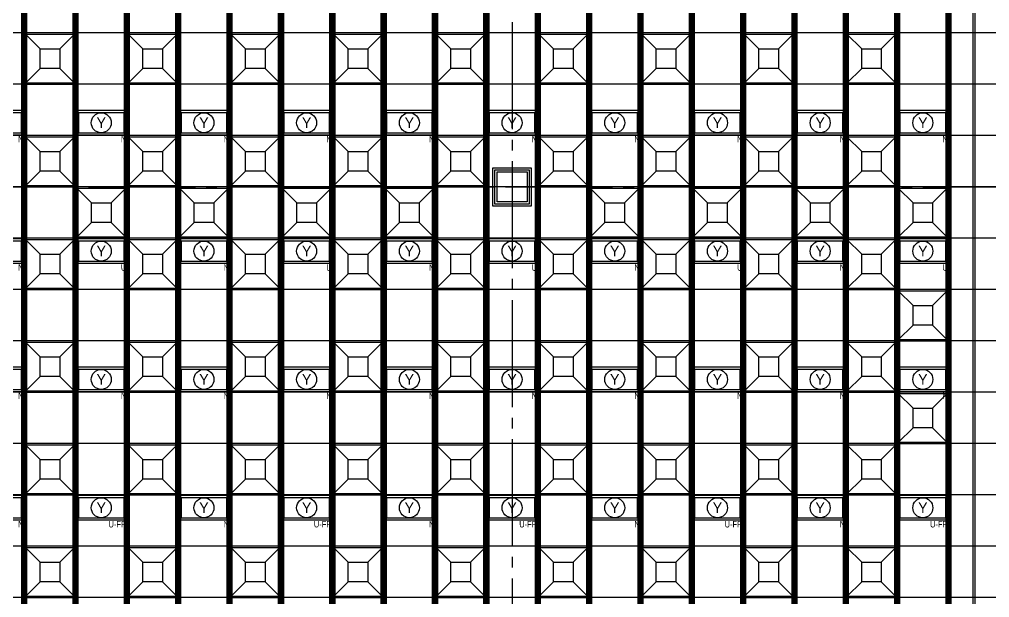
# Model space of a CAD drawing. Header units: millimetres. Extents: x -17313 to 27370, y -1010 to 13584.
# Drawn here: x 12769 to 15036, y 5040 to 6392 of the extents above; entities that cross this region are included whole.
import ezdxf
from ezdxf.enums import TextEntityAlignment as Align

# ---------------------------------------------------------------- set-up
doc = ezdxf.new("R2010")
doc.units = ezdxf.units.MM
doc.header["$LTSCALE"] = 100
doc.linetypes.add('X-S-FAB-L10$0$COL-CEN-LIN', pattern=[3.25, 2.5, -0.25, 0.25, -0.25])
for name, color, linetype in [('0-XREF', 7, 'Continuous'), ('188K-SM-03-F10-ARCH-CEIL-Y2257103$0$K-CEIL-4.2', 8, 'Continuous'), ('188K-SM-03-F10-ARCH-CEIL-Y2257103$0$K-CEIL-4.2-AREA', 8, 'Continuous'), ('188K-SM-03-F10-ARCH-CEIL-Y2257103$0$K-鋼構', 121, 'Continuous'), ('188K-SM-03-F10-ARCH-PA-Y2257103$0$K-P1S-4.2-單抗', 53, 'Continuous'), ('188K-SM-03-F10-ARCH-PA-Y2257103$0$K-P2D-4.2-雙抗', 53, 'Continuous'), ('188K-SM-06-F10-ELEC-LIGHT-Y2257103$0$E-LIGHT(Y)-N', 8, 'Continuous'), ('188K-SM-06-F10-ELEC-LIGHT-Y2257103$0$E-LIGHT(Y)-U FR', 8, 'Continuous'), ('188K-SM-06-F10-ELEC-LIGHT-Y2257103$0$E-LIGHT(Y)-U XLPE', 8, 'Continuous'), ('188K-SM-06-F10-HVAC-FFU-Y2257103$0$AC-FFU-ULPA+化學濾網-', 6, 'Continuous'), ('X-S-FAB-L10$0$0-DIM-TXT', 8, 'Continuous'), ('X-S-FAB-L10$0$BLOCK', 8, 'Continuous'), ('X-S-FAB-L10$0$CCL', 8, 'X-S-FAB-L10$0$COL-CEN-LIN'), ('X-S-FAB-L10$0$COL-S', 8, 'Continuous')]:
    doc.layers.add(name, color=color, linetype=linetype)
doc.layers.add('188K-SM-03-F10-ARCH-CEIL-Y2257103$0$K-吊點-標準', color=8, linetype='Continuous', lineweight=9)
doc.layers.add('188K-SM-06-F10-ELEC-LIGHT-Y2257103$0$Defpoints-CAS', color=8, linetype='Continuous', plot=False)
doc.styles.add('188K-SM-06-F10-ELEC-LIGHT-Y2257103$0$Standard', font='arial.ttf')
doc.styles.add('188K-SM-06-F10-ELEC-LIGHT-Y2257103$0$xCI-5-F20-03-燈具$0$Standard', font='')
doc.styles.add('X-S-FAB-L10$0$CHINA', font='simplex.shx', dxfattribs={"width": 0.75, "bigfont": 'chineset.shx'})
doc.styles.add('X-S-FAB-L10$0$Standard', font='', dxfattribs={"width": 0.8})
doc.styles.add('X-S-FAB-L10$0$TG_NOTE_TEXT', font='simplex.shx', dxfattribs={"width": 0.75, "bigfont": 'chineset.shx'})
doc.styles.get('188K-SM-06-F10-ELEC-LIGHT-Y2257103$0$xCI-5-F20-03-燈具$0$Standard').set_extended_font_data('PMingLiU')
doc.styles.get('X-S-FAB-L10$0$Standard').set_extended_font_data('Microsoft JhengHei')

# ---------------------------------------------------------------- blocks, each defined once
blk = doc.blocks.new('188K-SM-06-F10-HVAC-FFU-Y2257103$0$H-FFU-ULPA+化濾')
for p, q in [((-82.9, 82.9), (-117.2, 117.3)), ((-37.1, 82.9), (-2.7, 117.3)), ((-117.2, 2.8), (-82.9, 37.1)), ((-2.7, 2.8), (-37.1, 37.1))]:
    blk.add_line(p, q)
for points in [[(-2.7, 2.8), (-2.7, 117.3), (-117.2, 117.3), (-117.2, 2.8)], [(-37.1, 37.1), (-37.1, 82.9), (-82.9, 82.9), (-82.9, 37.1)]]:
    blk.add_lwpolyline(points, close=True)
at = {"layer": 'DefPoints'}
blk.add_lwpolyline([(-120, 120), (0, 120), (0, 0), (-120, 0)], close=True, dxfattribs=at)
blk = doc.blocks.new('188K-SM-06-F10-HVAC-FFU-Y2257103')
at = {"layer": '188K-SM-06-F10-HVAC-FFU-Y2257103$0$AC-FFU-ULPA+化學濾網-', "xscale": -1}
for p in [(12780, 6240), (13020, 6240), (13260, 6240), (13500, 6240), (13740, 6240), (13980, 6240), (14220, 6240), (14460, 6240), (14700, 6240), (12780, 6000), (13020, 6000), (13260, 6000), (13500, 6000), (13740, 6000), (13980, 6000), (14220, 6000), (14460, 6000), (14700, 6000), (12900, 5880), (13140, 5880), (13380, 5880), (13620, 5880), (14100, 5880), (14340, 5880), (14580, 5880), (14820, 5880), (12780, 5760), (13020, 5760), (13260, 5760), (13500, 5760), (13740, 5760), (13980, 5760), (14220, 5760), (14460, 5760), (14700, 5760), (14820, 5640), (12780, 5520), (13020, 5520), (13260, 5520), (13500, 5520), (13740, 5520), (13980, 5520), (14220, 5520), (14460, 5520), (14700, 5520), (14820, 5400), (12780, 5280), (13020, 5280), (13260, 5280), (13500, 5280), (13740, 5280), (13980, 5280), (14220, 5280), (14460, 5280), (14700, 5280), (12780, 5040), (13020, 5040), (13260, 5040), (13500, 5040), (13740, 5040), (13980, 5040), (14220, 5040), (14460, 5040), (14700, 5040)]:
    blk.add_blockref('188K-SM-06-F10-HVAC-FFU-Y2257103$0$H-FFU-ULPA+化濾', p, dxfattribs=at)
blk = doc.blocks.new('X-S-FAB-L10$0$FAB2-L05')
at = {"layer": 'X-S-FAB-L10$0$CCL'}
for p, q in [((-12240, 11005), (-12240, 0)), ((-26880, 6720), (1210, 6720))]:
    blk.add_line(p, q, dxfattribs=at)
at = {"layer": 'X-S-FAB-L10$0$COL-S'}
blk.add_lwpolyline([(-12275, 6755), (-12205, 6755), (-12205, 6685), (-12275, 6685)], close=True, dxfattribs=at)
blk = doc.blocks.new('X-S-FAB-L10')
at = {"layer": 'X-S-FAB-L10$0$COL-S'}
for p, q in [((13885, 6035), (13955, 6035)), ((13885, 5965), (13885, 6035)), ((13955, 6035), (13955, 5965)), ((13955, 5965), (13885, 5965))]:
    blk.add_line(p, q, dxfattribs=at)
at = {"layer": 'X-S-FAB-L10$0$BLOCK'}
blk.add_blockref('X-S-FAB-L10$0$FAB2-L05', (26160, -720), dxfattribs=at)
at = {"style": 'X-S-FAB-L10$0$TG_NOTE_TEXT', "width": 0.5, "flags": 1}
for p in [(7463.301, 9020), (18268.251, 8649), (11197.77, 4800.167), (16485.801, 4800.167), (25420.27, 2635), (13360, 320.001, 0), (7463.301, -33.333)]:
    blk.add_attdef('WH', text='', height=20, dxfattribs=at).set_placement(p, align=Align.BOTTOM_LEFT)
at = {"width": 0.5}
for style, p in [('X-S-FAB-L10$0$TG_NOTE_TEXT', (7585, 9020)), ('X-S-FAB-L10$0$TG_NOTE_TEXT', (18389.95, 8649)), ('X-S-FAB-L10$0$TG_NOTE_TEXT', (11117.5, 4813.5)), ('X-S-FAB-L10$0$TG_NOTE_TEXT', (16607.5, 4813.5)), ('X-S-FAB-L10$0$TG_NOTE_TEXT', (25350, 2635)), ('X-S-FAB-L10$0$Standard', (13129.375, 325.001, 0)), ('X-S-FAB-L10$0$TG_NOTE_TEXT', (7585, -20))]:
    blk.add_attdef('DESC', text='', height=10, dxfattribs=dict(at, style=style)).set_placement(p, align=Align.BOTTOM_LEFT)
for tag, style, p in [('TYPE', 'X-S-FAB-L10$0$TG_NOTE_TEXT', (7619.286, 9020)), ('NO', 'X-S-FAB-L10$0$TG_NOTE_TEXT', (7650.095, 9020)), ('TYPE', 'X-S-FAB-L10$0$TG_NOTE_TEXT', (18424.236, 8649)), ('NO', 'X-S-FAB-L10$0$TG_NOTE_TEXT', (18455.045, 8649)), ('NO', 'X-S-FAB-L10$0$TG_NOTE_TEXT', (11088.595, 4813.5)), ('TYPE', 'X-S-FAB-L10$0$TG_NOTE_TEXT', (11151.786, 4813.5)), ('TYPE', 'X-S-FAB-L10$0$TG_NOTE_TEXT', (16641.786, 4813.5)), ('NO', 'X-S-FAB-L10$0$TG_NOTE_TEXT', (16672.595, 4813.5)), ('NO', 'X-S-FAB-L10$0$TG_NOTE_TEXT', (25313, 2635)), ('TYPE', 'X-S-FAB-L10$0$TG_NOTE_TEXT', (25350, 2635)), ('NO', 'X-S-FAB-L10$0$Standard', (13100, 320.001, 0)), ('TYPE', 'X-S-FAB-L10$0$Standard', (13129.375, 320.001, 0)), ('TYPE', 'X-S-FAB-L10$0$TG_NOTE_TEXT', (7619.286, -20)), ('NO', 'X-S-FAB-L10$0$TG_NOTE_TEXT', (7650.095, -20))]:
    blk.add_attdef(tag, text='', height=10, dxfattribs=dict(at, style=style)).set_placement(p, align=Align.BOTTOM_RIGHT)
at = {"style": 'X-S-FAB-L10$0$TG_NOTE_TEXT', "width": 0.5, "flags": 1}
for rotation, p in [(180, (43, 7480)), (180, (943, 7480)), (90, (24310, 3717.77)), (270, (17080, 1711.699))]:
    blk.add_attdef('WH', text='', height=20, rotation=rotation, dxfattribs=at).set_placement(p, align=Align.BOTTOM_LEFT)
at = {"width": 0.5}
for rotation, style, p in [(180, 'X-S-FAB-L10$0$Standard', (317.625, 7480)), (180, 'X-S-FAB-L10$0$Standard', (1217.625, 7480)), (90, 'X-S-FAB-L10$0$TG_NOTE_TEXT', (24310, 3647.5)), (270, 'X-S-FAB-L10$0$TG_NOTE_TEXT', (17080, 1605))]:
    blk.add_attdef('DESC', text='', height=10, rotation=rotation, dxfattribs=dict(at, style=style)).set_placement(p, align=Align.BOTTOM_LEFT)
for tag, rotation, style, p in [('TYPE', 180, 'X-S-FAB-L10$0$Standard', (317.625, 7480)), ('NO', 180, 'X-S-FAB-L10$0$Standard', (347, 7480)), ('TYPE', 180, 'X-S-FAB-L10$0$Standard', (1217.625, 7480)), ('NO', 180, 'X-S-FAB-L10$0$Standard', (1247, 7480)), ('TYPE', 90, 'X-S-FAB-L10$0$TG_NOTE_TEXT', (24310, 3647.5)), ('NO', 90, 'X-S-FAB-L10$0$TG_NOTE_TEXT', (24310, 3610.5)), ('TYPE', 270, 'X-S-FAB-L10$0$TG_NOTE_TEXT', (17080, 1605)), ('NO', 270, 'X-S-FAB-L10$0$TG_NOTE_TEXT', (17080, 1573))]:
    blk.add_attdef(tag, text='', height=10, rotation=rotation, dxfattribs=dict(at, style=style)).set_placement(p, align=Align.BOTTOM_RIGHT)
at = {"layer": 'X-S-FAB-L10$0$0-DIM-TXT', "style": 'X-S-FAB-L10$0$CHINA', "width": 0.75}
for p in [(667.414, 7855.1, -2689.4), (22627.353, 6728.814), (25644.722, 6728.814), (24778.787, 5569.051), (1118.252, 4980), (417.801, 4594.623), (23874.84, 4355), (22927.43, 4330.122), (23749.869, 3901.367), (417.801, 3765.236), (1118.252, 3730), (417.801, 3115.79), (536.882, 2227.832), (16908.994, 1782.652), (888.445, 880.466), (16977.43, 750), (18878.841, 750), (25641.221, 553.233), (21364.03, 526.894)]:
    blk.add_attdef('HIG', text='', height=80, dxfattribs=at).set_placement(p, align=Align.MIDDLE_LEFT)
blk = doc.blocks.new('188K-SM-03-F10-ARCH-CEIL-Y2257103$0$A$C2CA95053')
h = blk.add_hatch(color=256)
edge = h.paths.add_edge_path()
edge.add_arc((0, 0), 0.5, 0, 360)
for p, q in [((3.2, 3.2), (-3.2, -3.2)), ((3.2, -3.2), (-3.2, 3.2))]:
    blk.add_line(p, q)
blk.add_lwpolyline([(-1.6, 2.5), (-1.6, -2.5), (1.6, -2.5), (1.6, 2.5)], close=True)
for radius in [4.5, 0.5]:
    blk.add_circle((0, 0), radius)
blk = doc.blocks.new('188K-SM-03-F10-ARCH-CEIL-Y2257103$0$天花板吊點-附調整片 - 3_8_螺桿吊架 100 mm 高調整片-V1-1FL')
blk.add_blockref('188K-SM-03-F10-ARCH-CEIL-Y2257103$0$A$C2CA95053', (0, 0))
blk = doc.blocks.new('188K-SM-03-F10-ARCH-CEIL-Y2257103')
at = {"layer": '188K-SM-03-F10-ARCH-CEIL-Y2257103$0$K-CEIL-4.2'}
for p, q in [((12780, 312.7), (12780, 8632.2)), ((12900, 312.7), (12900, 8632.2)), ((13020, 312.7), (13020, 8632.2)), ((13140, 312.7), (13140, 8632.2)), ((13260, 312.7), (13260, 8632.2)), ((13380, 312.7), (13380, 8632.2)), ((13500, 312.7), (13500, 8632.2)), ((13620, 312.7), (13620, 8632.2)), ((13740, 312.7), (13740, 8632.2)), ((13860, 312.7), (13860, 8632.2)), ((13980, 312.7), (13980, 8632.2)), ((14100, 312.7), (14100, 8632.2)), ((14220, 42.8), (14220, 8632.2)), ((14340, 42.8), (14340, 8632.2)), ((14460, 42.8), (14460, 8632.2)), ((14580, 42.8), (14580, 8632.2)), ((14700, 42.8), (14700, 8632.2)), ((14820, 42.8), (14820, 8632.2)), ((14940, 312.7), (14940, 8632.2)), ((21180, 6360), (1847.7, 6360)), ((21180, 6240), (1847.7, 6240)), ((21181.7, 6120), (1847.7, 6120)), ((21180, 6000), (1847.7, 6000)), ((24297.2, 5880), (1847.7, 5880)), ((24297.2, 5760), (1847.7, 5760)), ((24297.2, 5640), (1847.7, 5640)), ((23572.2, 5520), (1847.7, 5520)), ((23572.2, 5400), (1847.7, 5400)), ((23572.2, 5280), (1847.7, 5280)), ((23572.2, 5160), (1847.7, 5160)), ((23572.2, 5040), (1847.7, 5040))]:
    blk.add_line(p, q, dxfattribs=at)
at = {"layer": '188K-SM-03-F10-ARCH-CEIL-Y2257103$0$K-CEIL-4.2-AREA'}
blk.add_lwpolyline([(13885, 6035), (13955, 6035), (13955, 5965), (13885, 5965)], close=True, dxfattribs=at)
at = {"layer": '188K-SM-03-F10-ARCH-CEIL-Y2257103$0$K-鋼構', "const_width": 15, "elevation": 0}
for points in [[(12780, 8769.9), (12780, 230)], [(12900, 8769.9), (12900, 230)], [(13020, 8769.9), (13020, 310)], [(13140, 8769.9), (13140, 310)], [(13260, 8769.9), (13260, 310)], [(13380, 8769.9), (13380, 310)], [(13500, 8769.9), (13500, 310)], [(13620, 8769.9), (13620, 310)], [(13740, 8769.9), (13740, 310)], [(13860, 8769.9), (13860, 310)], [(13980, 8769.9), (13980, 310)], [(14100, 8769.9), (14100, 310)], [(14220, 8769.9), (14220, 50)], [(14340, 8769.9), (14340, 50)], [(14460, 8769.9), (14460, 50)], [(14580, 8769.9), (14580, 50)], [(14700, 8769.9), (14700, 50)], [(14820, 8769.9), (14820, 50)], [(14940, 8769.9), (14940, 230)]]:
    blk.add_lwpolyline(points, dxfattribs=at)
at = {"layer": '188K-SM-03-F10-ARCH-CEIL-Y2257103$0$K-吊點-標準', "color": 170, "lineweight": 18, "rotation": 179.9999999999997}
for p in [(12780, 6375), (12900, 6375), (13020, 6375), (13140, 6375), (13260, 6375), (13380, 6375), (13500, 6375), (13620, 6375), (13740, 6375), (13860, 6375), (13980, 6375), (14100, 6375), (14220, 6375), (14340, 6375), (14460, 6375), (14580, 6375), (14700, 6375), (14820, 6375), (14940, 6375), (12780, 6345), (12900, 6345), (13020, 6345), (13140, 6345), (13260, 6345), (13380, 6345), (13500, 6345), (13620, 6345), (13740, 6345), (13860, 6345), (13980, 6345), (14100, 6345), (14220, 6345), (14340, 6345), (14460, 6345), (14580, 6345), (14700, 6345), (14820, 6345), (14940, 6345), (12780, 6255), (12900, 6255), (13020, 6255), (13140, 6255), (13260, 6255), (13380, 6255), (13500, 6255), (13620, 6255), (13740, 6255), (13860, 6255), (13980, 6255), (14100, 6255), (14220, 6255), (14340, 6255), (14460, 6255), (14580, 6255), (14700, 6255), (14820, 6255), (14940, 6255), (12780, 6225), (12900, 6225), (13020, 6225), (13140, 6225), (13260, 6225), (13380, 6225), (13500, 6225), (13620, 6225), (13740, 6225), (13860, 6225), (13980, 6225), (14100, 6225), (14220, 6225), (14340, 6225), (14460, 6225), (14580, 6225), (14700, 6225), (14820, 6225), (14940, 6225), (12780, 6135), (12900, 6135), (13020, 6135), (13140, 6135), (13260, 6135), (13380, 6135), (13500, 6135), (13620, 6135), (13740, 6135), (13860, 6135), (13980, 6135), (14100, 6135), (14220, 6135), (14340, 6135), (14460, 6135), (14580, 6135), (14700, 6135), (14820, 6135), (14940, 6135), (12780, 6105), (12900, 6105), (13020, 6105), (13140, 6105), (13260, 6105), (13380, 6105), (13500, 6105), (13620, 6105), (13740, 6105), (13860, 6105), (13980, 6105), (14100, 6105), (14220, 6105), (14340, 6105), (14460, 6105), (14580, 6105), (14700, 6105), (14820, 6105), (14940, 6105), (12780, 6015), (12900, 6015), (13020, 6015), (13140, 6015), (13260, 6015), (13380, 6015), (13500, 6015), (13620, 6015), (13740, 6015), (13860, 6015), (13980, 6015), (14100, 6015), (14220, 6015), (14340, 6015), (14460, 6015), (14580, 6015), (14700, 6015), (14820, 6015), (14940, 6015), (12780, 5985), (12900, 5985), (13020, 5985), (13140, 5985), (13260, 5985), (13380, 5985), (13500, 5985), (13620, 5985), (13740, 5985), (13860, 5985), (13980, 5985), (14100, 5985), (14220, 5985), (14340, 5985), (14460, 5985), (14580, 5985), (14700, 5985), (14820, 5985), (14940, 5985), (12780, 5895), (12900, 5895), (13020, 5895), (13140, 5895), (13260, 5895), (13380, 5895), (13500, 5895), (13620, 5895), (13740, 5895), (13860, 5895), (13980, 5895), (14100, 5895), (14220, 5895), (14340, 5895), (14460, 5895), (14580, 5895), (14700, 5895), (14820, 5895), (14940, 5895), (12780, 5865), (12900, 5865), (13020, 5865), (13140, 5865), (13260, 5865), (13380, 5865), (13500, 5865), (13620, 5865), (13740, 5865), (13860, 5865), (13980, 5865), (14100, 5865), (14220, 5865), (14340, 5865), (14460, 5865), (14580, 5865), (14700, 5865), (14820, 5865), (14940, 5865), (12780, 5775), (12900, 5775), (13020, 5775), (13140, 5775), (13260, 5775), (13380, 5775), (13500, 5775), (13620, 5775), (13740, 5775), (13860, 5775), (13980, 5775), (14100, 5775), (14220, 5775), (14340, 5775), (14460, 5775), (14580, 5775), (14700, 5775), (14820, 5775), (14940, 5775), (12780, 5745), (12900, 5745), (13020, 5745), (13140, 5745), (13260, 5745), (13380, 5745), (13500, 5745), (13620, 5745), (13740, 5745), (13860, 5745), (13980, 5745), (14100, 5745), (14220, 5745), (14340, 5745), (14460, 5745), (14580, 5745), (14700, 5745), (14820, 5745), (14940, 5745), (12780, 5655), (12900, 5655), (13020, 5655), (13140, 5655), (13260, 5655), (13380, 5655), (13500, 5655), (13620, 5655), (13740, 5655), (13860, 5655), (13980, 5655), (14100, 5655), (14220, 5655), (14340, 5655), (14460, 5655), (14580, 5655), (14700, 5655), (14820, 5655), (14940, 5655), (12780, 5625), (12900, 5625), (13020, 5625), (13140, 5625), (13260, 5625), (13380, 5625), (13500, 5625), (13620, 5625), (13740, 5625), (13860, 5625), (13980, 5625), (14100, 5625), (14220, 5625), (14340, 5625), (14460, 5625), (14580, 5625), (14700, 5625), (14820, 5625), (14940, 5625), (12780, 5535), (12900, 5535), (13020, 5535), (13140, 5535), (13260, 5535), (13380, 5535), (13500, 5535), (13620, 5535), (13740, 5535), (13860, 5535), (13980, 5535), (14100, 5535), (14220, 5535), (14340, 5535), (14460, 5535), (14580, 5535), (14700, 5535), (14820, 5535), (14940, 5535), (12780, 5505), (12900, 5505), (13020, 5505), (13140, 5505), (13260, 5505), (13380, 5505), (13500, 5505), (13620, 5505), (13740, 5505), (13860, 5505), (13980, 5505), (14100, 5505), (14220, 5505), (14340, 5505), (14460, 5505), (14580, 5505), (14700, 5505), (14820, 5505), (14940, 5505), (12780, 5415), (12900, 5415), (13020, 5415), (13140, 5415), (13260, 5415), (13380, 5415), (13500, 5415), (13620, 5415), (13740, 5415), (13860, 5415), (13980, 5415), (14100, 5415), (14220, 5415), (14340, 5415), (14460, 5415), (14580, 5415), (14700, 5415), (14820, 5415), (14940, 5415), (12780, 5385), (12900, 5385), (13020, 5385), (13140, 5385), (13260, 5385), (13380, 5385), (13500, 5385), (13620, 5385), (13740, 5385), (13860, 5385), (13980, 5385), (14100, 5385), (14220, 5385), (14340, 5385), (14460, 5385), (14580, 5385), (14700, 5385), (14820, 5385), (14940, 5385), (12780, 5295), (12900, 5295), (13020, 5295), (13140, 5295), (13260, 5295), (13380, 5295), (13500, 5295), (13620, 5295), (13740, 5295), (13860, 5295), (13980, 5295), (14100, 5295), (14220, 5295), (14340, 5295), (14460, 5295), (14580, 5295), (14700, 5295), (14820, 5295), (14940, 5295), (12780, 5265), (12900, 5265), (13020, 5265), (13140, 5265), (13260, 5265), (13380, 5265), (13500, 5265), (13620, 5265), (13740, 5265), (13860, 5265), (13980, 5265), (14100, 5265), (14220, 5265), (14340, 5265), (14460, 5265), (14580, 5265), (14700, 5265), (14820, 5265), (14940, 5265), (12780, 5175), (12900, 5175), (13020, 5175), (13140, 5175), (13260, 5175), (13380, 5175), (13500, 5175), (13620, 5175), (13740, 5175), (13860, 5175), (13980, 5175), (14100, 5175), (14220, 5175), (14340, 5175), (14460, 5175), (14580, 5175), (14700, 5175), (14820, 5175), (14940, 5175), (12780, 5145), (12900, 5145), (13020, 5145), (13140, 5145), (13260, 5145), (13380, 5145), (13500, 5145), (13620, 5145), (13740, 5145), (13860, 5145), (13980, 5145), (14100, 5145), (14220, 5145), (14340, 5145), (14460, 5145), (14580, 5145), (14700, 5145), (14820, 5145), (14940, 5145), (12780, 5055), (12900, 5055), (13020, 5055), (13140, 5055), (13260, 5055), (13380, 5055), (13500, 5055), (13620, 5055), (13740, 5055), (13860, 5055), (13980, 5055), (14100, 5055), (14220, 5055), (14340, 5055), (14460, 5055), (14580, 5055), (14700, 5055), (14820, 5055), (14940, 5055)]:
    blk.add_blockref('188K-SM-03-F10-ARCH-CEIL-Y2257103$0$天花板吊點-附調整片 - 3_8_螺桿吊架 100 mm 高調整片-V1-1FL', p, dxfattribs=at)
blk = doc.blocks.new('188K-SM-03-F10-ARCH-PA-Y2257103')
at = {"layer": '188K-SM-03-F10-ARCH-PA-Y2257103$0$K-P1S-4.2-單抗'}
for points in [[(13875, 6045), (13965, 6045), (13965, 5955), (13875, 5955)], [(13880, 6040), (13960, 6040), (13960, 5960), (13880, 5960)]]:
    blk.add_lwpolyline(points, close=True, dxfattribs=at)
at = {"layer": '188K-SM-03-F10-ARCH-PA-Y2257103$0$K-P2D-4.2-雙抗'}
for p, q in [((14997.5, 615, 0), (14997.5, 8295)), ((14997.5, 615, 0), (14997.5, 8295)), ((14997.5, 615, 0), (14997.5, 8295)), ((15002.5, 615, 0), (15002.5, 8295)), ((15002.5, 615, 0), (15002.5, 8295)), ((15002.5, 615, 0), (15002.5, 8295))]:
    blk.add_line(p, q, dxfattribs=at)
blk = doc.blocks.new('188K-SM-06-F10-ELEC-LIGHT-Y2257103$0$背掀式無塵室燈具(黃光)-CAS')
at = {"color": 0}
for p, q in [((53.4, 23.4), (-53.4, 23.4)), ((-53.4, 23.4), (-53.4, -23.4)), ((53.4, -23.4), (53.4, 23.4)), ((-53.4, -23.4), (53.4, -23.4))]:
    blk.add_line(p, q, dxfattribs=at)
blk.add_lwpolyline([(-58.5, -28.5), (58.5, -28.5), (58.5, 28.5), (-58.5, 28.5)], close=True, dxfattribs=at)
blk.add_circle((0, 0), 23.4, dxfattribs=at)
at = {"layer": '188K-SM-06-F10-ELEC-LIGHT-Y2257103$0$Defpoints-CAS'}
for p in [(-60, 30), (-60, 30), (60, 30), (-60, -30), (60, -30)]:
    blk.add_point(p, dxfattribs=at)
at = {"color": 0, "style": '188K-SM-06-F10-ELEC-LIGHT-Y2257103$0$xCI-5-F20-03-燈具$0$Standard'}
blk.add_text('Y', height=25, dxfattribs=at).set_placement((0, 0), align=Align.MIDDLE)
at = {"style": '188K-SM-06-F10-ELEC-LIGHT-Y2257103$0$Standard', "width": 0.8}
blk.add_text('N', height=15, rotation=360, dxfattribs=at).set_placement((58.5, -38.5), align=Align.MIDDLE_RIGHT)
blk = doc.blocks.new('*U291')
for p, q in [((58.5, 28.5), (-58.5, 28.5)), ((-58.5, 28.5), (-58.5, -28.5)), ((53.4, 23.4), (-53.4, 23.4)), ((-53.4, 23.4), (-53.4, -23.4)), ((53.4, -23.4), (53.4, 23.4)), ((58.5, -28.5), (58.5, 28.5)), ((-58.5, -28.5), (58.5, -28.5)), ((-53.4, -23.4), (53.4, -23.4))]:
    blk.add_line(p, q)
blk.add_circle((0, 0), 23.4)
at = {"layer": '188K-SM-06-F10-ELEC-LIGHT-Y2257103$0$Defpoints-CAS'}
for p in [(-60, 30), (-60, 30), (60, 30), (-60, -30), (60, -30)]:
    blk.add_point(p, dxfattribs=at)
at = {"style": '188K-SM-06-F10-ELEC-LIGHT-Y2257103$0$xCI-5-F20-03-燈具$0$Standard'}
blk.add_text('Y', height=25, dxfattribs=at).set_placement((0, 0), align=Align.MIDDLE)
at = {"style": '188K-SM-06-F10-ELEC-LIGHT-Y2257103$0$Standard', "width": 0.8}
blk.add_text('U', height=15, rotation=360, dxfattribs=at).set_placement((58.5, -38.5), align=Align.MIDDLE_RIGHT)
blk = doc.blocks.new('*U292')
for p, q in [((58.5, 28.5), (-58.5, 28.5)), ((-58.5, 28.5), (-58.5, -28.5)), ((53.4, 23.4), (-53.4, 23.4)), ((-53.4, 23.4), (-53.4, -23.4)), ((53.4, -23.4), (53.4, 23.4)), ((58.5, -28.5), (58.5, 28.5)), ((-58.5, -28.5), (58.5, -28.5)), ((-53.4, -23.4), (53.4, -23.4))]:
    blk.add_line(p, q)
blk.add_circle((0, 0), 23.4)
at = {"layer": '188K-SM-06-F10-ELEC-LIGHT-Y2257103$0$Defpoints-CAS'}
for p in [(-60, 30), (-60, 30), (60, 30), (-60, -30), (60, -30)]:
    blk.add_point(p, dxfattribs=at)
at = {"style": '188K-SM-06-F10-ELEC-LIGHT-Y2257103$0$xCI-5-F20-03-燈具$0$Standard'}
blk.add_text('Y', height=25, dxfattribs=at).set_placement((0, 0), align=Align.MIDDLE)
at = {"style": '188K-SM-06-F10-ELEC-LIGHT-Y2257103$0$Standard', "width": 0.8}
blk.add_text('U-FR', height=15, rotation=360, dxfattribs=at).set_placement((58.5, -38.5), align=Align.MIDDLE_RIGHT)
blk = doc.blocks.new('188K-SM-06-F10-ELEC-LIGHT-Y2257103')
at = {"layer": '188K-SM-06-F10-ELEC-LIGHT-Y2257103$0$E-LIGHT(Y)-N'}
for p in [(12720, 6150), (12960, 6150), (13200, 6150), (13440, 6150), (13680, 6150), (13920, 6150), (14160, 6150), (14400, 6150), (14640, 6150), (14880, 6150), (12720, 5850), (13200, 5850), (13680, 5850), (14160, 5850), (14640, 5850), (12720, 5550), (12960, 5550), (13200, 5550), (13440, 5550), (13680, 5550), (13920, 5550), (14160, 5550), (14400, 5550), (14640, 5550), (14880, 5550), (12720, 5250), (13200, 5250), (13680, 5250), (14160, 5250), (14640, 5250)]:
    blk.add_blockref('188K-SM-06-F10-ELEC-LIGHT-Y2257103$0$背掀式無塵室燈具(黃光)-CAS', p, dxfattribs=at)
at = {"layer": '188K-SM-06-F10-ELEC-LIGHT-Y2257103$0$E-LIGHT(Y)-U FR'}
for p in [(12960, 5250), (13440, 5250), (13920, 5250), (14400, 5250), (14880, 5250)]:
    blk.add_blockref('*U292', p, dxfattribs=at)
at = {"layer": '188K-SM-06-F10-ELEC-LIGHT-Y2257103$0$E-LIGHT(Y)-U XLPE'}
for p in [(12960, 5850), (13440, 5850), (13920, 5850), (14400, 5850), (14880, 5850)]:
    blk.add_blockref('*U291', p, dxfattribs=at)

msp = doc.modelspace()

# ---------------------------------------------------------------- block references
at = {"layer": '0-XREF'}
for name in ['188K-SM-06-F10-HVAC-FFU-Y2257103', 'X-S-FAB-L10', '188K-SM-06-F10-ELEC-LIGHT-Y2257103', '188K-SM-03-F10-ARCH-PA-Y2257103', '188K-SM-03-F10-ARCH-CEIL-Y2257103']:
    msp.add_blockref(name, (0, 0), dxfattribs=at)

doc.saveas('drawing.dxf')
